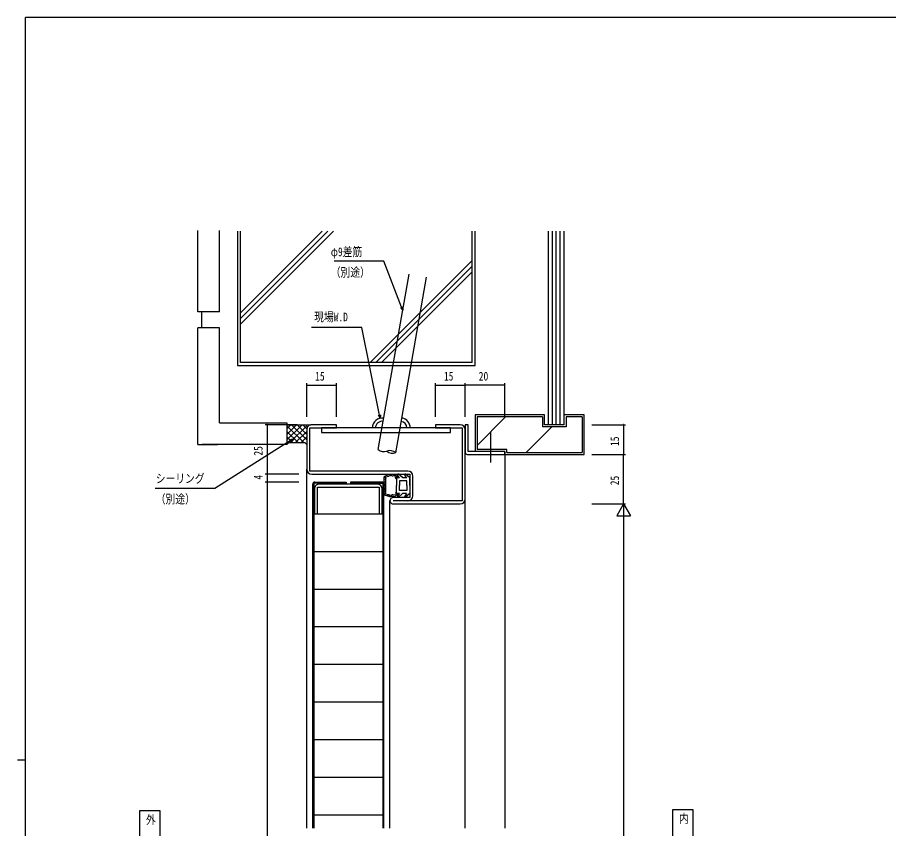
# Model space of a CAD drawing. Units: millimetres, scale not verified. Extents: x -567 to 567, y -403 to 403.
# Drawn here: x -566.7 to -126.8, y -10.8 to 399 of the extents above; entities that cross this region are included whole.
import ezdxf
from ezdxf.enums import TextEntityAlignment as Align

# ---------------------------------------------------------------- set-up
doc = ezdxf.new("R2010")
doc.units = ezdxf.units.MM
doc.header["$LTSCALE"] = 2
for name, color, linetype in [('0-1_USER1', 3, 'Continuous'), ('0-2_YKK_11', 7, 'Continuous'), ('0-3_YKK_12', 2, 'Continuous'), ('0-4_YKK_13', 4, 'Continuous'), ('0-5_YKK_D', 6, 'Continuous'), ('0-6_YKK_ZWAK', 7, 'Continuous'), ('0-7_YSS_K', 3, 'Continuous')]:
    doc.layers.add(name, color=color, linetype=linetype)
doc.styles.add('ＭＳ ゴシック', font='')
doc.styles.get('ＭＳ ゴシック').set_extended_font_data('MS Gothic')

msp = doc.modelspace()

# ---------------------------------------------------------------- linework, layer by layer
at = {"layer": '0-1_USER1'}
for p, q in [((-504.833, -1.7), (-494.833, -1.7)), ((-504.833, -21.7), (-504.833, -1.7)), ((-494.833, -1.7), (-494.833, -21.7)), ((-235.736, -1.108), (-225.736, -1.108)), ((-235.736, -21.108), (-235.736, -1.108)), ((-225.736, -1.108), (-225.736, -21.108))]:
    msp.add_line(p, q, dxfattribs=at)
at = {"layer": '0-2_YKK_11'}
for p, q in [((-420.611, 190.736), (-420.611, 170.736)), ((-340.611, 155.736), (-340.611, 190.736)), ((-367.011, 157.336), (-367.011, 167.336)), ((-385.011, 163.236), (-414.211, 163.236)), ((-377.011, 153.236), (-343.111, 153.236))]:
    msp.add_line(p, q, dxfattribs=at)
for points in [[(-369.511, 169.836), (-419.011, 169.836), (-419.011, 191.636), (-405.611, 191.636), (-405.611, 193.236), (-418.111, 193.236)], [(-343.111, 193.236), (-355.611, 193.236), (-355.611, 191.636), (-342.211, 191.636), (-342.211, 154.836), (-377.011, 154.836)], [(-339.611, 178.236), (-320.611, 178.236), (-320.611, 179.736), (-339.111, 179.736), (-339.111, 193.236), (-340.611, 193.236), (-340.611, 179.236)], [(-418.111, 168.236), (-368.611, 168.236), (-368.611, 156.436), (-377.011, 156.436)], [(-416.711, 160.736), (-416.711, 148.236), (-415.111, 148.236), (-415.111, 161.636)], [(-415.111, 161.636), (-384.111, 161.636), (-384.111, 148.236), (-382.511, 148.236), (-382.511, 160.736)]]:
    msp.add_lwpolyline(points, dxfattribs=at)
for centre, radius, start, end in [((-418.111, 190.736), 2.5, 89.99998, 180.00002), ((-343.111, 190.736), 2.5, 0, 89.99998), ((-339.611, 179.236), 1, 180.00002, 270), ((-418.111, 170.736), 2.5, 180.00002, 270), ((-369.511, 167.336), 2.5, 0, 89.99998), ((-414.211, 160.736), 2.5, 89.99998, 180.00002), ((-385.011, 160.736), 2.5, 0, 89.99998), ((-377.011, 154.836), 1.6, 89.99998, 270), ((-369.511, 157.336), 2.5, 270, 0), ((-343.111, 155.736), 2.5, 270, 0)]:
    msp.add_arc(centre, radius, start, end, dxfattribs=at)
at = {"layer": '0-3_YKK_12'}
for p, q in [((-327.611, 174.174), (-327.611, 189.801)), ((-320.611, 178.236), (-320.611, -10.606)), ((-420.611, -10.606), (-420.611, 170.736)), ((-378.611, 45.021), (-378.611, 154.836)), ((-340.611, -10.606), (-340.611, 155.736)), ((-378.611, -10.606), (-378.611, 48.222))]:
    msp.add_line(p, q, dxfattribs=at)
at = {"layer": '0-4_YKK_13'}
for p, q in [((-413.111, 191.636), (-413.111, 189.336)), ((-348.111, 191.636), (-413.111, 191.636)), ((-413.111, 189.336), (-348.111, 189.336)), ((-348.111, 189.336), (-348.111, 191.636)), ((-379.695, 167.077), (-379.695, 167.277)), ((-378.979, 167.279), (-378.979, 167.479)), ((-378.562, 167.303), (-378.562, 167.503)), ((-378.419, 167.601), (-378.419, 167.801)), ((-377.882, 167.637), (-377.882, 167.837)), ((-377.739, 167.434), (-377.739, 167.634)), ((-377.238, 167.029), (-377.238, 167.229)), ((-377.13, 167.59), (-377.13, 167.79)), ((-376.717, 167.232), (-376.717, 167.432)), ((-376.154, 167.173), (-376.154, 167.373)), ((-373.741, 166.393), (-374.709, 167.839)), ((-372.261, 166.553), (-374.267, 168.236)), ((-370.141, 166.393), (-371.109, 167.839)), ((-368.661, 166.553), (-370.667, 168.236)), ((-417.611, -10.606), (-417.611, 163.236)), ((-400.711, 163.636), (-417.011, 163.636)), ((-417.011, 163.636), (-417.011, -10.606)), ((-416.611, 164.236), (-400.711, 164.236)), ((-400.711, 164.236), (-400.711, 163.636)), ((-398.511, 164.236), (-398.511, 163.636)), ((-382.611, 164.236), (-398.511, 164.236)), ((-398.511, 163.636), (-382.211, 163.636)), ((-382.211, 163.636), (-382.211, -10.606)), ((-381.613, 166.713), (-381.613, 158.228)), ((-381.611, -10.606), (-381.611, 163.236)), ((-381.58, 166.075), (-381.58, 166.275)), ((-381.317, 166.504), (-381.317, 166.704)), ((-381.223, 163.07), (-381.223, 163.27)), ((-381.205, 165.394), (-381.205, 165.594)), ((-381.134, 164.482), (-381.134, 164.682)), ((-381.08, 163.893), (-381.08, 164.093)), ((-380.937, 163.464), (-380.937, 163.664)), ((-380.919, 166.198), (-380.919, 166.398)), ((-380.883, 162.784), (-380.883, 162.984)), ((-380.816, 166.385), (-380.816, 166.585)), ((-380.74, 164.554), (-380.74, 164.754)), ((-380.709, 166.802), (-380.709, 167.002)), ((-380.613, 158.951), (-380.613, 165.99)), ((-380.47, 166.265), (-380.47, 166.465)), ((-380.232, 166.671), (-380.232, 166.871)), ((-379.313, 166.862), (-379.313, 167.062)), ((-375.978, 166.693), (-375.978, 166.893)), ((-375.649, 166.399), (-375.649, 166.599)), ((-373.747, 166.47), (-375.313, 166.47)), ((-375.313, 166.47), (-375.313, 162.47)), ((-375.274, 166.751), (-375.274, 166.951)), ((-370.113, 164.97), (-373.813, 164.97)), ((-373.813, 164.97), (-373.813, 162.47)), ((-372.213, 166.47), (-372.261, 166.553)), ((-370.147, 166.47), (-372.213, 166.47)), ((-370.113, 162.47), (-370.113, 164.97)), ((-368.613, 166.47), (-368.661, 166.553)), ((-368.613, 162.566), (-368.613, 166.47)), ((-381.46, 158.488), (-381.46, 158.688)), ((-381.312, 159.996), (-381.312, 160.196)), ((-381.294, 162.338), (-381.294, 162.538)), ((-381.259, 161.069), (-381.259, 161.269)), ((-381.116, 161.337), (-381.116, 161.537)), ((-381.116, 159.264), (-381.116, 159.464)), ((-381.044, 160.264), (-381.044, 160.464)), ((-381.026, 160.711), (-381.026, 160.911)), ((-380.912, 158.583), (-380.912, 158.783)), ((-380.883, 161.998), (-380.883, 162.198)), ((-380.83, 159.55), (-380.83, 159.75)), ((-380.828, 158.237), (-380.828, 158.437)), ((-380.53, 158.428), (-380.53, 158.628)), ((-375.313, 158.47), (-375.313, 162.47)), ((-373.833, 158.47), (-375.313, 158.47)), ((-373.833, 158.47), (-374.734, 157.123)), ((-372.213, 158.47), (-374.292, 156.726)), ((-373.813, 159.97), (-373.813, 162.47)), ((-370.113, 159.97), (-373.813, 159.97)), ((-370.233, 158.47), (-372.213, 158.47)), ((-370.233, 158.47), (-371.134, 157.123)), ((-368.613, 158.47), (-370.692, 156.726)), ((-370.113, 162.47), (-370.113, 159.97)), ((-368.613, 162.566), (-368.613, 158.47)), ((-380.089, 157.903), (-380.089, 158.103)), ((-379.623, 157.963), (-379.623, 158.163)), ((-379.612, 157.689), (-379.612, 157.889)), ((-379.385, 157.927), (-379.385, 158.127)), ((-379.015, 157.522), (-379.015, 157.722)), ((-378.884, 157.796), (-378.884, 157.996)), ((-378.621, 157.391), (-378.621, 157.591)), ((-378.431, 157.593), (-378.431, 157.793)), ((-377.858, 157.379), (-377.858, 157.579)), ((-377.834, 157.558), (-377.834, 157.758)), ((-377.309, 157.951), (-377.309, 158.151)), ((-377.226, 157.188), (-377.226, 157.388)), ((-377.142, 157.725), (-377.142, 157.925)), ((-376.81, 157.719), (-376.81, 157.919)), ((-376.388, 157.766), (-376.388, 157.966)), ((-376.001, 157.825), (-376.001, 158.025)), ((-375.379, 158.153), (-375.379, 158.353)), ((-417.011, 148.236), (-382.211, 148.236)), ((-417.011, 129.236), (-382.511, 129.236)), ((-417.011, 110.236), (-382.211, 110.236)), ((-417.011, 91.236), (-382.511, 91.236)), ((-417.011, 72.236), (-382.511, 72.236)), ((-417.011, 53.236), (-382.511, 53.236)), ((-417.011, 34.236), (-382.511, 34.236)), ((-417.011, 15.236), (-382.511, 15.236)), ((-417.011, -3.764), (-382.511, -3.764))]:
    msp.add_line(p, q, dxfattribs=at)
for centre, radius, start, end in [((-378.113, 162.47), 5.5, 46.65824, 129.51963), ((-374.46, 168.006), 0.3, 49.99756, 213.78886), ((-370.86, 168.006), 0.3, 49.99756, 213.78886), ((-416.611, 163.236), 1, 90, 180), ((-382.611, 163.236), 1, 0, 90), ((-378.113, 162.47), 4.3, 49.37051, 56.2499), ((-378.113, 162.47), 5.5, 230.48036, 313.34175), ((-378.113, 162.47), 4.3, 303.7499, 310.62928), ((-374.485, 156.956), 0.3, 146.21114, 310.00244), ((-370.885, 156.956), 0.3, 146.21114, 310.00244)]:
    msp.add_arc(centre, radius, start, end, dxfattribs=at)
at = {"layer": '0-5_YKK_D'}
for p, q in [((-381.732, 275.857), (-406.832, 275.857)), ((-372.761, 252.7), (-381.732, 275.857)), ((-372.147, 251.115), (-373.186, 252.536)), ((-372.147, 251.115), (-372.761, 252.7)), ((-372.336, 252.865), (-372.147, 251.115)), ((-392.873, 242.399), (-418.293, 242.399)), ((-383.877, 198.127), (-392.873, 242.399)), ((-420.611, 197.236), (-420.611, 214.236)), ((-420.611, 213.236), (-405.611, 213.236)), ((-405.611, 197.236), (-405.611, 214.236)), ((-355.611, 197.236), (-355.611, 214.236)), ((-355.611, 213.236), (-340.611, 213.236)), ((-340.611, 197.236), (-340.611, 214.236)), ((-320.611, 213.236), (-340.611, 213.236)), ((-320.611, 197.236), (-320.611, 214.236)), ((-383.538, 196.461), (-384.323, 198.036)), ((-383.538, 196.461), (-383.877, 198.127)), ((-383.43, 198.218), (-383.538, 196.461)), ((-425.492, 193.236), (-441.611, 193.236)), ((-440.611, 193.236), (-440.611, 168.236)), ((-276.608, 193.236), (-259.608, 193.236)), ((-260.608, 193.236), (-260.608, 178.236)), ((-428.463, 185.399), (-466.975, 161.083)), ((-428.706, 185.784), (-427.026, 186.307)), ((-427.026, 186.307), (-428.463, 185.399)), ((-427.026, 186.307), (-428.22, 185.014)), ((-276.608, 178.236), (-259.608, 178.236)), ((-260.608, 153.236), (-260.608, 178.236)), ((-424.611, 168.236), (-441.611, 168.236)), ((-425.561, 168.236), (-441.611, 168.236)), ((-440.611, 168.236), (-440.611, 164.236)), ((-424.611, 164.236), (-441.611, 164.236)), ((-425.572, 164.236), (-441.611, 164.236)), ((-440.611, 164.236), (-440.611, -185.265)), ((-466.975, 161.083), (-497.195, 161.083)), ((-276.608, 153.236), (-259.608, 153.236)), ((-276.608, 153.236), (-259.608, 153.236)), ((-260.608, 153.236), (-264.108, 147.174)), ((-260.608, 153.236), (-260.608, 141.111)), ((-260.608, 153.236), (-257.108, 147.174)), ((-264.108, 147.174), (-257.108, 147.174)), ((-260.608, 146.236), (-260.608, -169.265))]:
    msp.add_line(p, q, dxfattribs=at)
for centre, start, end in [((-420.611, 213.236), 0, 180), ((-420.611, 213.236), 180, 0), ((-405.611, 213.236), 0, 180), ((-405.611, 213.236), 180, 0), ((-355.611, 213.236), 0, 180), ((-355.611, 213.236), 180, 0), ((-340.611, 213.236), 0, 180), ((-340.611, 213.236), 0, 180), ((-340.611, 213.236), 180, 0), ((-340.611, 213.236), 180, 0), ((-320.611, 213.236), 0, 180), ((-320.611, 213.236), 180, 0), ((-440.611, 193.236), 90, 270), ((-440.611, 193.236), 270, 90), ((-260.608, 193.236), 90, 270), ((-260.608, 193.236), 270, 90), ((-260.608, 178.236), 90, 270), ((-260.608, 178.236), 90, 270), ((-260.608, 178.236), 270, 90), ((-260.608, 178.236), 270, 90), ((-440.611, 168.236), 90, 270), ((-440.611, 168.236), 270, 90), ((-440.611, 164.236), 90, 270), ((-440.611, 164.236), 270, 90)]:
    msp.add_arc(centre, 0.106, start, end, dxfattribs=at)
at = {"layer": '0-6_YKK_ZWAK'}
for p, q in [((537.3, 399), (-562.7, 399)), ((-562.7, -351), (-562.7, 399)), ((-566.7, 24), (-562.7, 24))]:
    msp.add_line(p, q, dxfattribs=at)
at = {"layer": '0-7_YSS_K', "color": 7}
for p, q in [((-475.611, 250.236), (-475.611, 291.339)), ((-464.611, 250.236), (-464.611, 291.339)), ((-455.611, 290.995), (-455.611, 223.236)), ((-335.611, 223.236), (-335.611, 290.995)), ((-298.608, 193.236), (-298.608, 290.995)), ((-290.608, 193.236), (-290.608, 290.995)), ((-464.611, 250.236), (-475.611, 250.236)), ((-473.611, 242.236), (-473.611, 250.236)), ((-475.611, 183.236), (-475.611, 242.236)), ((-464.611, 242.236), (-475.611, 242.236)), ((-464.611, 194.236), (-464.611, 242.236)), ((-455.611, 223.236), (-335.611, 223.236)), ((-300.608, 198.236), (-335.608, 198.236)), ((-335.608, 198.236), (-335.608, 179.736)), ((-300.608, 193.236), (-300.608, 198.236)), ((-280.608, 198.236), (-290.608, 198.236)), ((-280.608, 178.236), (-280.608, 198.236)), ((-430.611, 193.236), (-418.614, 193.236)), ((-290.608, 193.236), (-300.608, 193.236)), ((-475.611, 183.236), (-465.611, 183.236)), ((-430.611, 183.236), (-473.459, 183.236)), ((-429.611, 184.236), (-430.611, 183.236)), ((-320.611, 179.736), (-335.608, 179.736)), ((-320.611, 179.736), (-320.611, 178.236)), ((-320.611, 178.236), (-280.608, 178.236))]:
    msp.add_line(p, q, dxfattribs=at)
at = {"layer": '0-7_YSS_K'}
for p, q in [((-454.111, 244.044), (-407.161, 290.995)), ((-454.111, 246.873), (-409.99, 290.995)), ((-454.111, 249.701), (-412.818, 290.995)), ((-454.111, 224.736), (-454.111, 290.995)), ((-337.111, 224.736), (-337.111, 290.995)), ((-296.608, 193.236), (-296.608, 290.995)), ((-294.608, 193.236), (-294.608, 290.995)), ((-292.608, 193.236), (-292.608, 290.995)), ((-388.567, 224.736), (-337.111, 276.192)), ((-385.739, 224.736), (-337.111, 273.363)), ((-384.565, 180.687), (-368.938, 269.317)), ((-382.91, 224.736), (-337.111, 270.535)), ((-375.702, 179.124), (-360.074, 267.755)), ((-337.111, 224.736), (-454.111, 224.736)), ((-334.608, 182.804), (-320.177, 197.236)), ((-301.608, 197.236), (-301.608, 192.236)), ((-281.608, 197.236), (-281.608, 179.236)), ((-430.611, 191.206), (-428.582, 193.236)), ((-430.611, 188.378), (-425.753, 193.236)), ((-430.611, 185.549), (-422.925, 193.236)), ((-430.611, 192.721), (-422.126, 184.236)), ((-430.611, 189.893), (-424.954, 184.236)), ((-429.097, 184.236), (-420.611, 192.721)), ((-428.298, 193.236), (-420.611, 185.549)), ((-426.268, 184.236), (-420.611, 189.893)), ((-425.469, 193.236), (-420.611, 188.378)), ((-422.641, 193.236), (-420.611, 191.206)), ((-309.892, 179.236), (-296.892, 192.236)), ((-289.608, 192.236), (-301.608, 192.236)), ((-430.611, 187.064), (-427.783, 184.236)), ((-423.44, 184.236), (-420.611, 187.064)), ((-319.608, 180.736), (-334.608, 180.736)), ((-319.608, 179.236), (-319.608, 180.736)), ((-319.608, 179.236), (-281.608, 179.236))]:
    msp.add_line(p, q, dxfattribs=at)
at = {"layer": '0-7_YSS_K', "color": 7}
for points in [[(-464.611, 194.236), (-430.611, 194.236), (-430.611, 183.236)], [(-429.611, 184.236), (-421.614, 184.236), (-420.614, 183.236)]]:
    msp.add_lwpolyline(points, dxfattribs=at)
at = {"layer": '0-7_YSS_K'}
for points in [[(-301.608, 197.236), (-334.608, 197.236), (-334.608, 180.736)], [(-281.608, 197.236), (-289.608, 197.236), (-289.608, 192.236)]]:
    msp.add_lwpolyline(points, dxfattribs=at)
for centre, radius, start, end in [((-382.575, 191.636), 4.92, 80.00007, 180), ((-382.575, 191.636), 3.332, 80.00007, 180), ((-373.437, 191.636), 3.334, 0, 80.00007), ((-373.437, 191.636), 5.096, 0, 80.00007), ((-381.673, 184.135), 4.5, 230.00002, 289.99998), ((-378.595, 175.677), 4.5, 49.99998, 110.00002), ((-377.241, 183.353), 4.5, 229.99998, 290.00002)]:
    msp.add_arc(centre, radius, start, end, dxfattribs=at)

# ---------------------------------------------------------------- texts
at = {"layer": '0-1_USER1', "style": 'ＭＳ ゴシック', "width": 0.8}
for s, p in [('外', (-501.753, -9.852)), ('内', (-232.656, -9.199))]:
    msp.add_text(s, height=4.399, dxfattribs=at).set_placement(p, align=Align.BOTTOM_LEFT)
at = {"layer": '0-5_YKK_D', "style": 'ＭＳ ゴシック', "width": 0.8}
for s, p in [('φ9差筋', (-408.476, 277.061)), ('（別途）', (-408.476, 266.696)), ('現場W.D', (-416.869, 244.16)), ('15', (-416.352, 214.236)), ('15', (-351.352, 214.236)), ('20', (-333.755, 214.236)), ('シーリング', (-496.826, 162.52)), ('（別途）', (-496.826, 152.154))]:
    msp.add_text(s, height=4.399, dxfattribs=at).set_placement(p, align=Align.BOTTOM_LEFT)
for s, p in [('15', (-261.608, 182.495)), ('25', (-441.611, 177.653)), ('4', (-441.611, 165.538)), ('25', (-261.608, 162.653))]:
    msp.add_text(s, height=4.399, rotation=90, dxfattribs=at).set_placement(p, align=Align.BOTTOM_LEFT)

doc.saveas('drawing.dxf')
